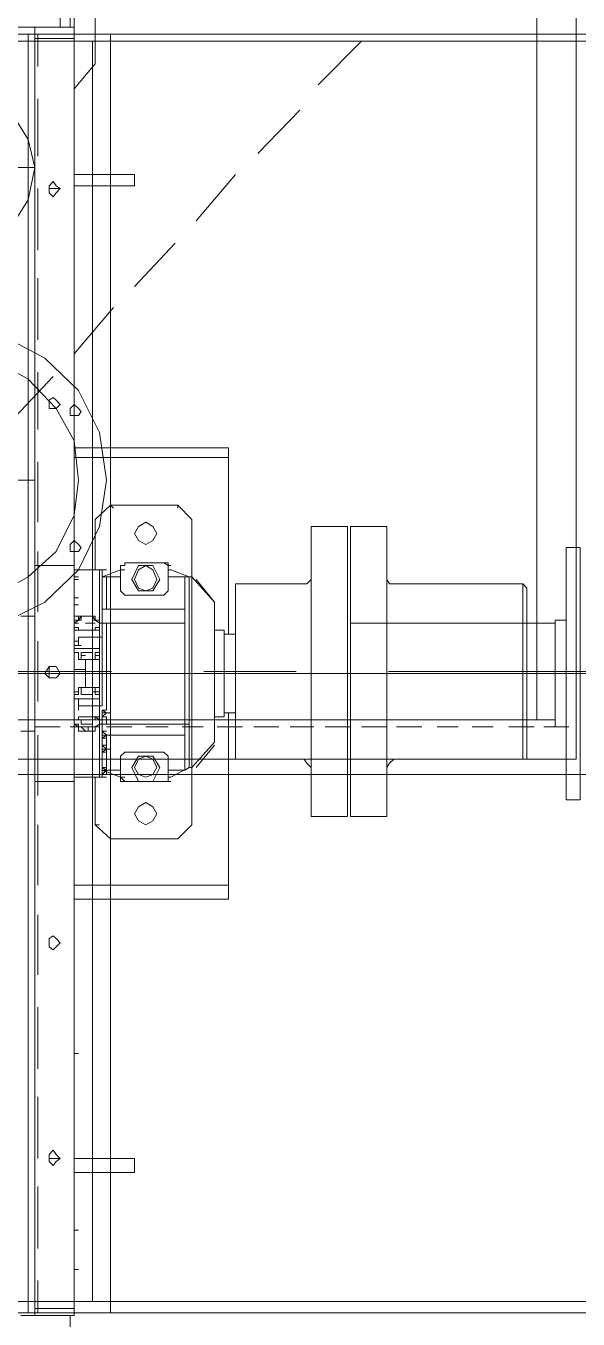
# Model space of a CAD drawing. Header units: millimetres. Extents: x 3220 to 226993, y 817 to 176024.
# Drawn here: x 29498 to 30068, y 121157 to 122492 of the extents above; entities that cross this region are included whole.
import ezdxf

# ---------------------------------------------------------------- set-up
doc = ezdxf.new("R2010")
doc.units = ezdxf.units.MM
doc.linetypes.add('AXES', pattern=[50.8, 31.75, -6.35, 6.35, -6.35])
doc.layers.add('Axe', color=1, linetype='AXES', lineweight=9)

# ---------------------------------------------------------------- blocks, each defined once
blk = doc.blocks.new("SYST7ME D'AXE")
at = {"layer": 'Axe', "ltscale": 15}
blk.add_line((-500, 9000), (15500, 9000), dxfattribs=at)
blk = doc.blocks.new('Level +8 m')
blk.add_blockref("SYST7ME D'AXE", (0, -18000))
blk = doc.blocks.new('ligne broyeur T')
at = {"color": 7, "linetype": 'Continuous', "lineweight": 5, "true_color": 0x000007}
for points in [[(-659.6, -2550.3), (-659.6, 1329.4)], [(659.6, -2550.3), (659.6, 1329.4)], [(0, -1529), (0, -1099.4)], [(88.2, -2517), (88.2, -1236.8), (-888.2, -1236.8)], [(0, -1232.5), (-130.2, -1232.5), (-130.2, -1247), (0, -1247)], [(0, -1247), (130.2, -1247), (130.2, -1232.5), (0, -1232.5)], [(-659.6, -1254.2), (-659.6, -1317.8)], [(55, -1270.1), (55, -1244.1)], [(659.6, -1254.2), (659.6, -1317.8)], [(47.7, -1258.5), (-52.1, -1258.5), (-52.1, -1469.7)], [(47.7, -1469.7), (47.7, -1258.5)], [(55, -1306.3), (55, -1280.2)], [(-92.6, -1291.8), (-88.2, -1287.5)], [(-92.6, -1424.9), (-92.6, -1291.8)], [(88.2, -1291.8), (-92.6, -1291.8)], [(88.2, -1287.5), (-88.2, -1287.5)], [(88.2, -1291.8), (88.2, -1287.5), (88.2, -1287.5)], [(96.9, -1432.1), (92.6, -1429.2), (88.2, -1424.9), (88.2, -1291.8)], [(55, -1343.9), (55, -1322.2)], [(-659.6, -1346.8), (-659.6, -1410.4)], [(659.6, -1346.8), (659.6, -1410.4)], [(55, -1380), (55, -1358.3)], [(55, -1422), (55, -1395.9)], [(-92.6, -1424.9), (-92.6, -1429.2), (-96.9, -1432.1)], [(-151.9, -1469.7), (-151.9, -1432.1)], [(-151.9, -1432.1), (0, -1432.1)], [(-151.9, -1432.1), (-151.9, -1469.7)], [(147.6, -1432.1), (0, -1432.1)], [(55, -1458.2), (55, -1432.1)], [(147.6, -1469.7), (147.6, -1432.1)], [(-659.6, -1443.7), (-659.6, -1507.3)], [(659.6, -1443.7), (659.6, -1507.3)], [(-607.6, -1503), (-652.4, -1458.2)], [(147.6, -1469.7), (-151.9, -1469.7)], [(147.6, -1472.6), (-151.9, -1472.6), (-151.9, -1510.2)], [(0, -1510.2), (-151.9, -1510.2), (-151.9, -1472.6)], [(147.6, -1472.6), (-151.9, -1472.6)], [(-52.1, -1469.7), (47.7, -1469.7), (47.7, -1469.7)], [(147.6, -1472.6), (147.6, -1510.2), (0, -1510.2)], [(55, -1495.8), (55, -1469.7)], [(55, -1531.9), (55, -1507.3)], [(-96.9, -1510.2), (-92.6, -1514.6), (-92.6, -1517.5)], [(88.2, -1588.3), (-92.6, -1588.3), (-92.6, -1517.5)], [(-92.6, -1588.3), (88.2, -1588.3), (88.2, -1517.5)], [(88.2, -1517.5), (92.6, -1514.6), (96.9, -1510.2)], [(-536.7, -1565.2), (-581.5, -1521.8)], [(0, -1529), (0, -2839.6)], [(-659.6, -1536.3), (-659.6, -1599.9)], [(55, -1569.5), (55, -1543.5)], [(659.6, -1536.3), (659.6, -1599.9)], [(55, -1607.2), (55, -1581.1)], [(88.2, -1588.3), (88.2, -1584), (88.2, -1584)], [(-467.2, -1628.8), (-515, -1588.3)], [(-222.8, -1595.6), (-232.9, -1595.6)], [(-232.9, -1595.6), (-232.9, -1699.7)], [(-40.5, -1595.6), (-222.8, -1595.6)], [(-222.8, -1595.6), (-222.8, -1699.7)], [(44.8, -1599.9), (-44.8, -1599.9)], [(-44.8, -1599.9), (-44.8, -1610)], [(-40.5, -1588.3), (-40.5, -1599.9)], [(40.5, -1599.9), (40.5, -1588.3)], [(218.4, -1595.6), (40.5, -1595.6)], [(44.8, -1610), (44.8, -1599.9)], [(218.4, -1595.6), (218.4, -1699.7)], [(232.9, -1595.6), (218.4, -1595.6)], [(232.9, -1595.6), (232.9, -1699.7)], [(-73.8, -1610), (-99.8, -1633.2)], [(-73.8, -1610), (-96.9, -1628.8)], [(70.9, -1610), (-73.8, -1610)], [(96.9, -1636.1), (96.9, -1633.2), (70.9, -1610)], [(73.8, -1610), (96.9, -1628.8), (96.9, -1628.8)], [(55, -1643.3), (55, -1621.6)], [(-659.6, -1628.8), (-659.6, -1692.5)], [(-173.6, -1647.7), (-159.1, -1633.2)], [(-159.1, -1633.2), (-156.2, -1633.2)], [(-156.2, -1633.2), (-96.9, -1633.2)], [(-99.8, -1636.1), (-107, -1654.9)], [(96.9, -1633.2), (-99.8, -1633.2)], [(-99.8, -1636.1), (-99.8, -1633.2)], [(-99.8, -1640.4), (-99.8, -1633.2), (-99.8, -1633.2)], [(96.9, -1636.1), (-99.8, -1636.1)], [(-66.5, -1640.4), (-99.8, -1640.4)], [(-99.8, -1640.4), (-99.8, -1657.8)], [(-63.6, -1640.4), (-66.5, -1640.4)], [(-66.5, -1640.4), (-66.5, -1725.8)], [(-55, -1640.4), (-63.6, -1640.4)], [(-55, -1640.4), (-52.1, -1640.4), (-52.1, -1640.4)], [(52.1, -1640.4), (-52.1, -1640.4)], [(-52.1, -1640.4), (-52.1, -1721.4)], [(52.1, -1640.4), (52.1, -1636.1), (52.1, -1636.1)], [(52.1, -1640.4), (52.1, -1721.4)], [(52.1, -1640.4), (63.6, -1640.4), (63.6, -1640.4)], [(63.6, -1640.4), (63.6, -1721.4)], [(99.8, -1640.4), (63.6, -1640.4)], [(96.9, -1633.2), (156.2, -1633.2)], [(96.9, -1636.1), (107, -1654.9)], [(96.9, -1636.1), (99.8, -1640.4)], [(99.8, -1640.4), (99.8, -1657.8)], [(156.2, -1633.2), (170.7, -1647.7), (170.7, -1647.7)], [(659.6, -1628.8), (659.6, -1692.5)], [(-399.3, -1692.5), (-444.1, -1650.5)], [(-170.7, -1647.7), (-173.6, -1647.7)], [(-173.6, -1717.1), (-173.6, -1647.7)], [(170.7, -1647.7), (170.7, -1717.1)], [(-114.3, -1657.8), (-114.3, -1662.1)], [(-111.4, -1657.8), (-114.3, -1657.8), (-114.3, -1657.8)], [(-111.4, -1657.8), (-114.3, -1662.1), (-114.3, -1702.6), (-111.4, -1702.6), (-111.4, -1707)], [(-111.4, -1657.8), (-111.4, -1654.9)], [(-111.4, -1657.8), (-85.3, -1657.8)], [(-111.4, -1688.2), (-111.4, -1673.7), (-96.9, -1666.5)], [(-107, -1657.8), (-107, -1654.9), (-107, -1654.9)], [(-85.3, -1673.7), (-96.9, -1666.5)], [(-85.3, -1657.8), (-81, -1662.1), (-81, -1702.6)], [(55, -1680.9), (55, -1657.8)], [(81, -1662.1), (85.3, -1657.8)], [(81, -1662.1), (81, -1702.6), (85.3, -1707)], [(85.3, -1657.8), (107, -1657.8), (107, -1657.8)], [(96.9, -1666.5), (85.3, -1673.7)], [(111.4, -1673.7), (96.9, -1666.5)], [(107, -1654.9), (107, -1657.8)], [(111.4, -1657.8), (107, -1657.8)], [(111.4, -1702.6), (111.4, -1657.8), (107, -1657.8)], [(111.4, -1657.8), (111.4, -1654.9), (111.4, -1654.9)], [(111.4, -1657.8), (111.4, -1662.1)], [(-85.3, -1688.2), (-85.3, -1673.7)], [(85.3, -1673.7), (85.3, -1688.2)], [(111.4, -1688.2), (111.4, -1673.7)], [(-515, -1692.5), (-515, -1754.7)], [(-515, -1692.5), (-503.4, -1692.5)], [(-503.4, -1754.7), (-503.4, -1692.5)], [(-111.4, -1688.2), (-96.9, -1695.4)], [(-96.9, -1695.4), (-85.3, -1688.2)], [(85.3, -1688.2), (96.9, -1695.4)], [(96.9, -1695.4), (111.4, -1688.2)], [(500.5, -1692.5), (500.5, -1754.7)], [(500.5, -1692.5), (515, -1692.5)], [(515, -1754.7), (515, -1692.5)], [(-232.9, -1699.7), (-232.9, -1747.5)], [(-222.8, -1699.7), (-222.8, -1747.5)], [(-114.3, -1702.6), (-114.3, -1699.7)], [(-114.3, -1702.6), (-111.4, -1702.6), (-111.4, -1707)], [(-111.4, -1707), (-111.4, -1702.6)], [(-85.3, -1707), (-111.4, -1707)], [(-107, -1707), (-107, -1702.6)], [(-107, -1707), (-99.8, -1725.8)], [(-99.8, -1707), (-99.8, -1721.4)], [(-81, -1702.6), (-85.3, -1707)], [(55, -1721.4), (55, -1695.4)], [(107, -1707), (85.3, -1707)], [(107, -1707), (99.8, -1725.8)], [(99.8, -1707), (99.8, -1721.4)], [(107, -1707), (107, -1702.6)], [(107, -1707), (111.4, -1702.6), (111.4, -1702.6)], [(111.4, -1707), (107, -1707)], [(111.4, -1702.6), (111.4, -1699.7)], [(111.4, -1707), (111.4, -1702.6), (111.4, -1702.6)], [(218.4, -1699.7), (218.4, -1747.5)], [(232.9, -1699.7), (232.9, -1747.5)], [(659.6, -1717.1), (-659.6, -1717.1)], [(-329.8, -1754.7), (-377.6, -1714.2)], [(-170.7, -1714.2), (-173.6, -1717.1)], [(-159.1, -1733), (-173.6, -1717.1)], [(-107, -1725.8), (-107, -1721.4)], [(-66.5, -1721.4), (-99.8, -1721.4)], [(-99.8, -1721.4), (-99.8, -1725.8)], [(-55, -1725.8), (-52.1, -1725.8), (-52.1, -1721.4)], [(37.6, -1721.4), (-52.1, -1721.4)], [(37.6, -1725.8), (37.6, -1721.4)], [(37.6, -1725.8), (37.6, -1721.4)], [(37.6, -1725.8), (40.5, -1721.4), (40.5, -1721.4)], [(37.6, -1725.8), (37.6, -1721.4)], [(40.5, -1721.4), (37.6, -1725.8), (37.6, -1725.8)], [(40.5, -1721.4), (40.5, -1717.1)], [(40.5, -1721.4), (40.5, -1717.1)], [(40.5, -1721.4), (40.5, -1717.1)], [(40.5, -1725.8), (40.5, -1721.4)], [(40.5, -1721.4), (44.8, -1725.8), (44.8, -1725.8)], [(40.5, -1725.8), (40.5, -1721.4)], [(40.5, -1721.4), (40.5, -1725.8), (40.5, -1725.8)], [(40.5, -1725.8), (40.5, -1721.4), (40.5, -1721.4)], [(40.5, -1725.8), (40.5, -1721.4)], [(52.1, -1721.4), (44.8, -1721.4)], [(44.8, -1725.8), (44.8, -1721.4), (44.8, -1721.4)], [(44.8, -1725.8), (44.8, -1721.4)], [(52.1, -1725.8), (52.1, -1721.4)], [(63.6, -1725.8), (52.1, -1725.8), (52.1, -1721.4)], [(59.3, -1725.8), (59.3, -1721.4)], [(59.3, -1725.8), (63.6, -1721.4), (63.6, -1721.4)], [(63.6, -1721.4), (63.6, -1717.1), (63.6, -1717.1)], [(63.6, -1721.4), (63.6, -1717.1)], [(66.5, -1725.8), (63.6, -1721.4)], [(66.5, -1725.8), (66.5, -1721.4), (63.6, -1721.4)], [(63.6, -1725.8), (63.6, -1721.4), (63.6, -1721.4)], [(63.6, -1721.4), (63.6, -1725.8), (63.6, -1725.8)], [(63.6, -1725.8), (63.6, -1721.4), (63.6, -1721.4)], [(63.6, -1721.4), (63.6, -1725.8), (63.6, -1725.8)], [(63.6, -1725.8), (63.6, -1721.4)], [(63.6, -1721.4), (63.6, -1725.8), (63.6, -1725.8)], [(66.5, -1725.8), (66.5, -1721.4), (66.5, -1721.4)], [(73.8, -1721.4), (66.5, -1721.4)], [(73.8, -1725.8), (78.1, -1721.4), (81, -1725.8)], [(73.8, -1725.8), (73.8, -1721.4), (73.8, -1721.4)], [(78.1, -1721.4), (73.8, -1721.4), (73.8, -1725.8)], [(78.1, -1725.8), (78.1, -1721.4), (73.8, -1725.8)], [(78.1, -1721.4), (78.1, -1717.1), (78.1, -1717.1)], [(78.1, -1721.4), (78.1, -1717.1), (78.1, -1717.1)], [(78.1, -1721.4), (78.1, -1725.8), (78.1, -1725.8)], [(78.1, -1725.8), (78.1, -1721.4), (78.1, -1721.4)], [(78.1, -1725.8), (78.1, -1721.4), (78.1, -1721.4)], [(78.1, -1725.8), (78.1, -1721.4)], [(99.8, -1721.4), (78.1, -1721.4)], [(81, -1725.8), (81, -1721.4)], [(81, -1725.8), (81, -1721.4), (81, -1721.4)], [(96.9, -1725.8), (99.8, -1721.4), (99.8, -1725.8)], [(96.9, -1725.8), (96.9, -1721.4), (96.9, -1721.4)], [(99.8, -1721.4), (99.8, -1717.1)], [(99.8, -1721.4), (99.8, -1717.1), (99.8, -1717.1)], [(99.8, -1725.8), (99.8, -1721.4), (99.8, -1721.4)], [(99.8, -1725.8), (99.8, -1721.4), (99.8, -1721.4)], [(99.8, -1721.4), (99.8, -1725.8), (99.8, -1725.8)], [(104.2, -1725.8), (99.8, -1721.4), (99.8, -1721.4)], [(99.8, -1725.8), (99.8, -1721.4), (99.8, -1721.4)], [(99.8, -1721.4), (99.8, -1725.8), (99.8, -1725.8)], [(104.2, -1725.8), (104.2, -1721.4), (99.8, -1721.4)], [(99.8, -1721.4), (99.8, -1725.8)], [(104.2, -1725.8), (104.2, -1721.4), (104.2, -1721.4)], [(107, -1725.8), (107, -1721.4), (107, -1721.4)], [(170.7, -1717.1), (156.2, -1733)], [(170.7, -1717.1), (170.7, -1714.2)], [(-629.3, -1733), (-695.8, -1733), (-711.7, -1735.9), (-719, -1750.4), (-714.6, -1761.9), (-700.1, -1769.2), (-685.7, -1769.2), (-677, -1754.7)], [(-659.6, -1725.8), (-659.6, -1785.1)], [(-629.3, -1733), (-603.2, -1754.7), (-603.2, -1754.7)], [(-159.1, -1733), (-107, -1733), (-107, -1733)], [(-107, -1725.8), (-66.5, -1725.8)], [(-107, -1728.7), (-107, -1725.8), (-107, -1725.8)], [(-107, -1728.7), (-107, -1725.8)], [(-107, -1728.7), (-107, -1725.8)], [(-107, -1728.7), (-66.5, -1728.7)], [(-107, -1728.7), (-66.5, -1728.7)], [(-107, -1728.7), (-107, -1754.7)], [(-37.6, -1725.8), (-66.5, -1725.8), (-66.5, -1725.8)], [(-63.6, -1725.8), (-66.5, -1725.8)], [(-66.5, -1728.7), (-63.6, -1728.7)], [(-37.6, -1728.7), (-66.5, -1728.7), (-66.5, -1728.7)], [(-55, -1725.8), (-63.6, -1725.8)], [(-63.6, -1728.7), (-37.6, -1728.7)], [(-44.8, -1733), (-47.7, -1733), (-47.7, -1728.7), (-55, -1728.7), (-55, -1733), (-59.3, -1735.9), (-59.3, -1747.5), (-55, -1750.4), (-52.1, -1754.7), (-47.7, -1754.7), (-47.7, -1750.4), (-44.8, -1750.4)], [(-52.1, -1728.7), (-55, -1728.7), (-55, -1733), (-59.3, -1733), (-59.3, -1750.4), (-55, -1750.4), (-55, -1754.7), (-52.1, -1754.7)], [(-52.1, -1728.7), (-52.1, -1725.8)], [(-52.1, -1735.9), (-52.1, -1733)], [(-44.8, -1733), (-44.8, -1728.7)], [(33.3, -1725.8), (-37.6, -1725.8)], [(-37.6, -1728.7), (-37.6, -1725.8)], [(-37.6, -1728.7), (-37.6, -1725.8), (-37.6, -1725.8)], [(-37.6, -1728.7), (-26, -1728.7)], [(-37.6, -1750.4), (-37.6, -1728.7), (-37.6, -1728.7)], [(-26, -1728.7), (-21.7, -1728.7)], [(-26, -1728.7), (-26, -1754.7)], [(-21.7, -1728.7), (-18.8, -1728.7)], [(-21.7, -1733), (-21.7, -1728.7)], [(-14.5, -1733), (-21.7, -1733)], [(-21.7, -1747.5), (-21.7, -1735.9), (-14.5, -1735.9), (-14.5, -1733)], [(21.7, -1728.7), (-18.8, -1728.7)], [(-18.8, -1733), (-18.8, -1728.7)], [(-14.5, -1733), (-14.5, -1728.7)], [(-14.5, -1735.9), (-14.5, -1733)], [(14.5, -1733), (14.5, -1728.7)], [(14.5, -1733), (14.5, -1735.9), (21.7, -1735.9)], [(14.5, -1735.9), (14.5, -1733), (14.5, -1733)], [(21.7, -1733), (14.5, -1733)], [(18.8, -1733), (18.8, -1728.7)], [(18.8, -1735.9), (18.8, -1733)], [(21.7, -1733), (18.8, -1733)], [(26, -1728.7), (21.7, -1728.7)], [(21.7, -1728.7), (21.7, -1733)], [(26, -1754.7), (26, -1728.7)], [(33.3, -1728.7), (26, -1728.7)], [(33.3, -1725.8), (33.3, -1728.7)], [(37.6, -1728.7), (33.3, -1728.7)], [(37.6, -1728.7), (33.3, -1728.7)], [(33.3, -1728.7), (33.3, -1750.4)], [(37.6, -1725.8), (63.6, -1725.8)], [(40.5, -1725.8), (37.6, -1725.8)], [(66.5, -1728.7), (37.6, -1728.7), (37.6, -1728.7)], [(37.6, -1728.7), (63.6, -1728.7)], [(44.8, -1750.4), (47.7, -1750.4), (47.7, -1754.7), (52.1, -1754.7), (55, -1750.4), (55, -1747.5), (59.3, -1743.1), (59.3, -1735.9), (55, -1735.9), (55, -1733), (52.1, -1728.7), (47.7, -1728.7), (47.7, -1733), (44.8, -1733)], [(44.8, -1733), (44.8, -1728.7)], [(52.1, -1728.7), (52.1, -1725.8)], [(52.1, -1754.7), (55, -1754.7), (55, -1750.4), (59.3, -1750.4), (59.3, -1733), (55, -1733), (55, -1728.7), (52.1, -1728.7)], [(55, -1759), (55, -1733)], [(63.6, -1725.8), (66.5, -1725.8)], [(66.5, -1725.8), (63.6, -1725.8)], [(63.6, -1728.7), (66.5, -1728.7)], [(66.5, -1725.8), (104.2, -1725.8)], [(66.5, -1728.7), (104.2, -1728.7)], [(66.5, -1728.7), (104.2, -1728.7)], [(104.2, -1725.8), (99.8, -1725.8)], [(104.2, -1725.8), (107, -1725.8), (107, -1728.7)], [(107, -1754.7), (107, -1728.7)], [(107, -1733), (156.2, -1733)], [(156.2, -1733), (156.2, -1728.7)], [(659.6, -1725.8), (659.6, -1785.1)], [(648.1, -1735.9), (-652.4, -1735.9)], [(-232.9, -1747.5), (-232.9, -1754.7)], [(-222.8, -1747.5), (-222.8, -1754.7)], [(-52.1, -1735.9), (-52.1, -1743.1)], [(-52.1, -1743.1), (-52.1, -1735.9)], [(-52.1, -1743.1), (-52.1, -1740.2)], [(-44.8, -1750.4), (-44.8, -1747.5)], [(-28.9, -1750.4), (-28.9, -1747.5)], [(-14.5, -1747.5), (-21.7, -1747.5)], [(-14.5, -1747.5), (-21.7, -1747.5)], [(-18.8, -1747.5), (-18.8, -1743.1)], [(-14.5, -1747.5), (-14.5, -1735.9)], [(-14.5, -1743.1), (-4.3, -1743.1)], [(-14.5, -1747.5), (-14.5, -1743.1)], [(-14.5, -1750.4), (-14.5, -1747.5)], [(-14.5, -1750.4), (-14.5, -1747.5)], [(14.5, -1743.1), (-4.3, -1743.1), (-4.3, -1754.7)], [(21.7, -1735.9), (21.7, -1747.5), (14.5, -1747.5)], [(14.5, -1735.9), (14.5, -1747.5)], [(14.5, -1735.9), (21.7, -1735.9)], [(14.5, -1750.4), (14.5, -1747.5)], [(14.5, -1747.5), (14.5, -1750.4)], [(44.8, -1750.4), (44.8, -1747.5)], [(52.1, -1735.9), (47.7, -1735.9)], [(47.7, -1735.9), (47.7, -1747.5)], [(47.7, -1747.5), (52.1, -1747.5)], [(52.1, -1747.5), (52.1, -1735.9)], [(218.4, -1747.5), (218.4, -1754.7)], [(232.9, -1747.5), (232.9, -1754.7)], [(-655.3, -1754.7), (-677, -1754.7), (-677, -1754.7)], [(-677, -1754.7), (-677, -1769.2), (-666.9, -1769.2)], [(-666.9, -1759), (-677, -1759)], [(-666.9, -1795.2), (-666.9, -1754.7)], [(-111.4, -1754.7), (-655.3, -1754.7)], [(-574.3, -1754.7), (-607.6, -1754.7), (-607.6, -1754.7)], [(-392, -1754.7), (-351.5, -1754.7), (-351.5, -1754.7)], [(-111.4, -1754.7), (-111.4, -1795.2)], [(-111.4, -1795.2), (-111.4, -1754.7)], [(-111.4, -1754.7), (111.4, -1754.7)], [(-99.8, -1754.7), (-99.8, -1750.4)], [(-70.9, -1754.7), (-99.8, -1754.7)], [(-96.9, -1754.7), (-96.9, -1750.4)], [(-78.1, -1754.7), (-78.1, -1750.4)], [(-70.9, -1754.7), (-70.9, -1750.4)], [(-59.3, -1754.7), (-59.3, -1750.4)], [(-33.3, -1754.7), (-59.3, -1754.7), (-59.3, -1754.7)], [(-52.1, -1754.7), (-52.1, -1750.4)], [(-52.1, -1754.7), (-52.1, -1750.4)], [(-44.8, -1754.7), (-44.8, -1750.4)], [(-28.9, -1750.4), (-37.6, -1750.4)], [(-33.3, -1754.7), (-33.3, -1750.4)], [(-28.9, -1754.7), (-28.9, -1750.4)], [(-28.9, -1754.7), (-26, -1754.7)], [(-26, -1754.7), (-21.7, -1754.7)], [(-21.7, -1750.4), (-21.7, -1754.7)], [(-18.8, -1750.4), (-21.7, -1750.4), (-21.7, -1750.4)], [(-21.7, -1754.7), (-21.7, -1750.4)], [(-21.7, -1750.4), (-14.5, -1750.4)], [(-21.7, -1754.7), (-21.7, -1750.4)], [(14.5, -1750.4), (21.7, -1750.4)], [(18.8, -1750.4), (18.8, -1754.7)], [(21.7, -1754.7), (18.8, -1754.7)], [(21.7, -1750.4), (21.7, -1754.7)], [(26, -1754.7), (21.7, -1754.7)], [(28.9, -1750.4), (26, -1750.4), (26, -1754.7)], [(26, -1754.7), (26, -1750.4)], [(37.6, -1750.4), (28.9, -1750.4), (28.9, -1750.4)], [(52.1, -1754.7), (52.1, -1750.4)], [(111.4, -1754.7), (655.3, -1754.7)], [(111.4, -1754.7), (111.4, -1795.2)], [(111.4, -1754.7), (111.4, -1795.2)], [(392, -1754.7), (351.5, -1754.7), (351.5, -1754.7)], [(392, -1754.7), (392, -1750.4), (392, -1750.4)], [(574.3, -1754.7), (574.3, -1750.4)], [(574.3, -1754.7), (614.8, -1754.7)], [(614.8, -1754.7), (614.8, -1750.4)], [(655.3, -1754.7), (662.5, -1754.7)], [(662.5, -1754.7), (662.5, -1795.2), (662.5, -1795.2)], [(700.1, -1759), (662.5, -1759)], [(-666.9, -2580.7), (-666.9, -1769.2)], [(-500.5, -1780.7), (-500.5, -1769.2)], [(55, -1795.2), (55, -1769.2)], [(500.5, -1769.2), (500.5, -1780.7)], [(-258.9, -1821.2), (-306.7, -1776.4)], [(0, -1780.7), (4.3, -1780.7), (4.3, -1780.7)], [(-59.3, -1795.2), (-666.9, -1795.2)], [(-655.3, -1795.2), (-666.9, -1795.2), (-666.9, -1809.7)], [(-626.4, -1792.3), (-659.6, -1792.3), (-659.6, -1792.3)], [(-111.4, -1795.2), (-655.3, -1795.2)], [(-533.8, -1792.3), (-593.1, -1792.3)], [(-436.9, -1792.3), (-500.5, -1792.3)], [(-344.3, -1792.3), (-407.9, -1792.3)], [(-251.7, -1792.3), (-311, -1792.3)], [(-156.2, -1792.3), (-218.4, -1792.3)], [(-63.6, -1792.3), (-125.9, -1792.3)], [(59.3, -1795.2), (-59.3, -1795.2)], [(-59.3, -1795.2), (59.3, -1795.2)], [(28.9, -1792.3), (-33.3, -1792.3)], [(662.5, -1795.2), (59.3, -1795.2)], [(125.9, -1792.3), (63.6, -1792.3)], [(111.4, -1795.2), (655.3, -1795.2)], [(218.4, -1792.3), (156.2, -1792.3)], [(311, -1792.3), (248.8, -1792.3)], [(407.9, -1792.3), (344.3, -1792.3)], [(500.5, -1792.3), (436.9, -1792.3)], [(593.1, -1792.3), (529.4, -1792.3)], [(659.6, -1792.3), (626.4, -1792.3)], [(655.3, -1795.2), (662.5, -1795.2), (662.5, -1809.7)], [(659.6, -1802.4), (-659.6, -1802.4)]]:
    blk.add_lwpolyline(points, dxfattribs=at)
at = {"color": 7, "linetype": 'Continuous', "lineweight": 15, "true_color": 0x000007}
for points in [[(-652.4, -332.7), (-652.4, -2618.3)], [(648.1, -332.7), (648.1, -2618.3)], [(47.7, -876.6), (104.2, -876.6), (104.2, -2877.2)], [(47.7, -1277.3), (-852, -1277.3), (-852, -2476.5)], [(47.7, -2476.5), (47.7, -1277.3), (47.7, -1277.3)]]:
    blk.add_lwpolyline(points, dxfattribs=at)
at = {"color": 7, "linetype": 'Continuous', "lineweight": 5, "true_color": 0x000007}
for points in [[(55, -1258.5), (55, -1247), (-55, -1247), (-55, -1258.5)], [(-133.1, -1680.9), (-137.4, -1673.7), (-144.7, -1669.4), (-151.9, -1673.7), (-156.2, -1680.9), (-151.9, -1688.2), (-144.7, -1692.5), (-137.4, -1688.2)], [(-85.3, -1680.9), (-88.2, -1673.7), (-96.9, -1669.4), (-107, -1673.7), (-111.4, -1680.9), (-107, -1688.2), (-96.9, -1692.5), (-88.2, -1688.2)], [(107, -1680.9), (104.2, -1673.7), (96.9, -1669.4), (88.2, -1673.7), (85.3, -1680.9), (88.2, -1688.2), (96.9, -1692.5), (104.2, -1688.2)], [(156.2, -1680.9), (151.9, -1673.7), (144.7, -1669.4), (137.4, -1673.7), (133.1, -1680.9), (137.4, -1688.2), (144.7, -1692.5), (151.9, -1688.2)], [(40.5, -1725.8), (40.5, -1721.4)], [(-52.1, -1728.7), (-55, -1733), (-55, -1735.9), (-59.3, -1735.9), (-59.3, -1747.5), (-55, -1747.5), (-55, -1750.4), (-52.1, -1754.7), (-47.7, -1754.7), (-47.7, -1750.4), (-44.8, -1750.4), (-44.8, -1733), (-47.7, -1733), (-47.7, -1728.7)], [(52.1, -1728.7), (47.7, -1728.7), (44.8, -1733), (44.8, -1750.4), (47.7, -1750.4), (47.7, -1754.7), (52.1, -1754.7), (52.1, -1750.4), (55, -1750.4), (55, -1747.5), (59.3, -1743.1), (59.3, -1740.2), (55, -1740.2), (55, -1733)], [(104.2, -1728.7), (107, -1728.7)], [(-655.3, -1754.7), (-655.3, -1795.2)], [(655.3, -1754.7), (655.3, -1795.2)], [(-491.8, -1776.4), (-496.2, -1773.5), (-500.5, -1769.2), (-503.4, -1773.5), (-507.7, -1776.4), (-503.4, -1780.7), (-496.2, -1780.7)], [(-273.4, -1776.4), (-273.4, -1773.5), (-277.7, -1769.2), (-282.1, -1773.5), (-285, -1776.4), (-282.1, -1780.7), (-273.4, -1780.7)], [(4.3, -1776.4), (4.3, -1773.5), (0, -1769.2), (-7.2, -1773.5), (-7.2, -1780.7), (0, -1785.1), (4.3, -1780.7)], [(285, -1776.4), (282.1, -1773.5), (277.7, -1769.2), (273.4, -1773.5), (270.5, -1776.4), (273.4, -1780.7), (282.1, -1780.7)], [(507.7, -1776.4), (503.4, -1773.5), (500.5, -1769.2), (496.2, -1773.5), (491.8, -1776.4), (496.2, -1780.7), (503.4, -1780.7)], [(0, -1780.7), (-7.2, -1780.7)], [(-59.3, -1809.7), (-59.3, -1795.2)], [(59.3, -1809.7), (59.3, -1795.2)]]:
    blk.add_lwpolyline(points, close=True, dxfattribs=at)
at = {"color": 1, "linetype": 'Continuous', "lineweight": 5, "true_color": 0x000001}
for points in [[(0, -1610), (0, -1265.8)], [(-151.9, -1472.6), (147.6, -1472.6)], [(-522.2, -1795.2), (-522.2, -1954.3)], [(-199.6, -1954.3), (-199.6, -1795.2)]]:
    blk.add_lwpolyline(points, dxfattribs=at)
for points in [[(-44.8, -1877.7), (-52.1, -1925.4), (-73.8, -1970.2), (-107, -2003.5), (-151.9, -2025.2), (-199.6, -2032.4), (-248.8, -2025.2), (-292.2, -2003.5), (-325.5, -1970.2), (-348.6, -1925.4), (-355.9, -1877.7), (-348.6, -1828.5), (-325.5, -1785.1), (-292.2, -1750.4), (-248.8, -1728.7), (-199.6, -1721.4), (-151.9, -1728.7), (-107, -1750.4), (-73.8, -1785.1), (-52.1, -1828.5)], [(-266.2, -1754.7), (-266.2, -1759), (-273.4, -1759), (-277.7, -1754.7), (-273.4, -1750.4), (-270.5, -1747.5), (-266.2, -1750.4)], [(-125.9, -1754.7), (-125.9, -1759), (-133.1, -1759), (-137.4, -1754.7), (-133.1, -1750.4), (-130.2, -1747.5), (-125.9, -1750.4)], [(-73.8, -1877.7), (-81, -1913.8), (-99.8, -1951.4), (-125.9, -1977.5), (-163.5, -1994.8), (-199.6, -2003.5), (-240.1, -1994.8), (-273.4, -1977.5), (-303.8, -1951.4), (-322.6, -1913.8), (-325.5, -1877.7), (-322.6, -1835.7), (-303.8, -1802.4), (-273.4, -1773.5), (-240.1, -1754.7), (-199.6, -1750.4), (-163.5, -1754.7), (-125.9, -1773.5), (-99.8, -1802.4), (-81, -1835.7)]]:
    blk.add_lwpolyline(points, close=True, dxfattribs=at)
at = {"color": 7, "linetype": 'Continuous', "lineweight": 15, "true_color": 0x000007}
for points in [[(-199.6, -2003.5), (-163.5, -1994.8), (-125.9, -1977.5), (-99.8, -1951.4), (-81, -1913.8), (-73.8, -1877.7), (-81, -1835.7), (-99.8, -1802.4), (-125.9, -1773.5), (-163.5, -1754.7), (-199.6, -1750.4), (-240.1, -1754.7), (-273.4, -1773.5), (-303.8, -1802.4), (-322.6, -1835.7), (-325.5, -1877.7), (-322.6, -1913.8), (-303.8, -1951.4), (-273.4, -1977.5), (-240.1, -1994.8)], [(-522.2, -1954.3), (-488.9, -1951.4), (-462.9, -1932.6), (-448.4, -1906.6), (-441.2, -1877.7), (-448.4, -1842.9), (-462.9, -1818.4), (-488.9, -1802.4), (-522.2, -1795.2), (-551.1, -1802.4), (-577.2, -1818.4), (-596, -1842.9), (-600.3, -1877.7), (-596, -1906.6), (-577.2, -1932.6), (-551.1, -1951.4)]]:
    blk.add_lwpolyline(points, close=True, dxfattribs=at)
blk = doc.blocks.new('ligne broyeur T 2')
at = {"color": 34}
blk.add_blockref('ligne broyeur T', (11.6, 610.5), dxfattribs=at)

msp = doc.modelspace()

# ---------------------------------------------------------------- block references
at = {"color": 2}
msp.add_blockref('Level +8 m', (25800, 130825.5), dxfattribs=at)
at = {"rotation": 270}
msp.add_blockref('ligne broyeur T 2', (30691.9, 121834.9), dxfattribs=at)

doc.saveas('drawing.dxf')
